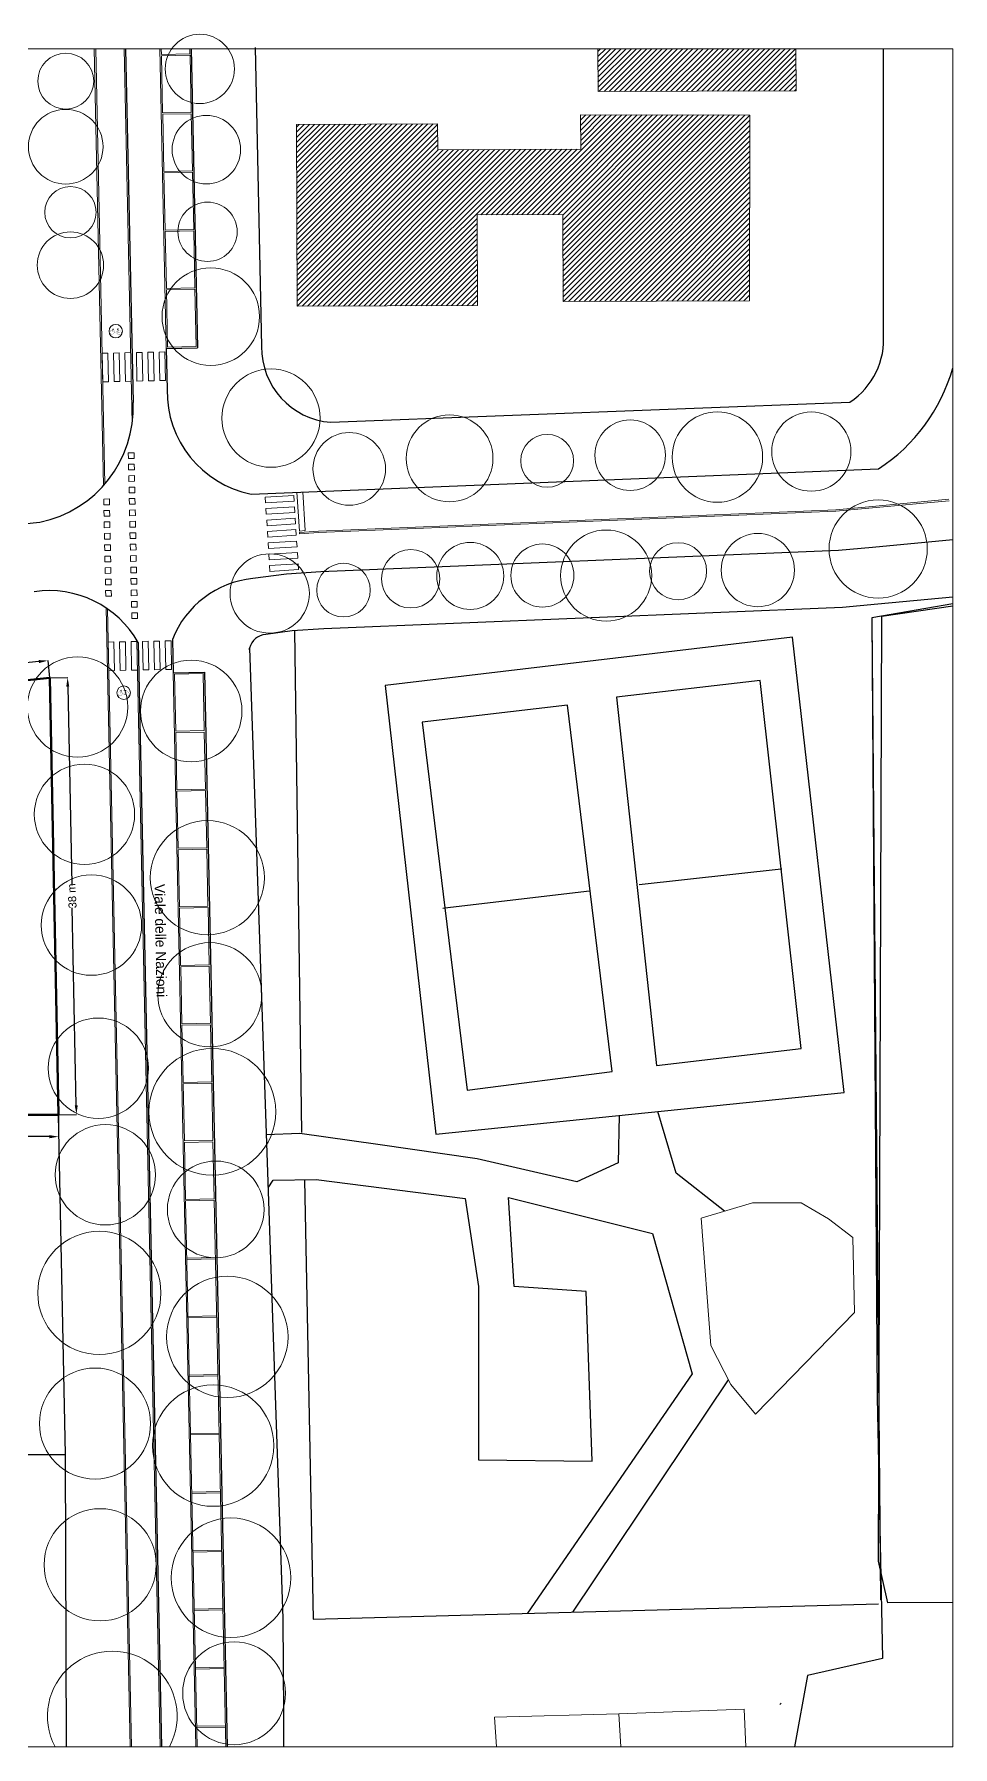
# Model space of a CAD drawing. Header units: millimetres. Extents: x 1055 to 35274, y -3049 to 16218.
# Drawn here: x 27239 to 35274, y 954 to 15931 of the extents above; entities that cross this region are included whole.
import ezdxf

# ---------------------------------------------------------------- set-up
doc = ezdxf.new("R2010")
doc.units = ezdxf.units.MM
doc.linetypes.add('-1', pattern=[0])
for name, color, linetype in [('Abbellimenti Dividenti Terreno urbano_', 252, '-1'), ('Aree scoperte ambientali_PINETA_BOSCO', 8, '-1'), ('Confine Urbanizzazioni_', 9, '-1'), ('Recinzioni_', 14, 'Continuous'), ('Strade poderali_', 84, '-1')]:
    doc.layers.add(name, color=color, linetype=linetype)
for name, color, linetype, lineweight in [('Alberi', 84, 'Continuous', 9), ('Cartiglio', 8, 'Continuous', 9), ('contorno lotto', 162, 'Continuous', 53), ('Edifici__Null__ 1_ 2_ 3_ 4_ 5_ 6_ 7_ 8_ 9_ 10_ 11_', 250, '-1', 9), ('L2_VISTA', 2, 'Continuous', 25), ('L2_VISTA_SOTTILI', 1, 'Continuous', 9), ('Quote', 8, 'Continuous', 9), ('Testo', 8, 'Continuous', 9)]:
    doc.layers.add(name, color=color, linetype=linetype, lineweight=lineweight)
doc.styles.get("Standard").update_dxf_attribs({"font": 'arial.ttf'})
doc.dimstyles.new('ISO-25', dxfattribs={"dimtxt": 70, "dimasz": 80, "dimexe": 1.25, "dimexo": 0.625, "dimtad": 1, "dimtxsty": 'Standard', "dimcen": 2.5, "dimadec": 0, "dimazin": 0, "dimtfac": 1, "dimtmove": 0, "dimatfit": 3, "dimfxl": 1, "dimarcsym": 0})

# ---------------------------------------------------------------- blocks, each defined once
blk = doc.blocks.new('*D2')
at = {"layer": 'Defpoints', "color": 0, "transparency": 16777216}
for p in [(22063, 6481), (27452, 6481), (27452, 6290)]:
    blk.add_point(p, dxfattribs=at)
at = {"layer": 'Quote', "color": 0, "lineweight": -2, "transparency": 16777216}
for p, q in [((22063, 6480), (22063, 6289)), ((27452, 6480), (27452, 6289)), ((22143, 6290), (24654, 6290)), ((27372, 6290), (24862, 6290))]:
    blk.add_line(p, q, dxfattribs=at)
at = {"layer": 'Quote', "color": 0, "transparency": 16777216}
for points in [[(22143, 6303), (22143, 6276), (22063, 6290)], [(27372, 6303), (27372, 6276), (27452, 6290)]]:
    blk.add_solid(points, dxfattribs=at)
at = {"layer": 'Quote', "color": 0, "transparency": 16777216, "insert": (24758, 6290), "char_height": 70, "attachment_point": 5, "rotation": 0.094}
blk.add_mtext('54 m', dxfattribs=at)
blk = doc.blocks.new('*D3')
at = {"layer": 'Defpoints', "color": 0, "transparency": 16777216}
for p in [(27359, 10453), (27375, 10303), (22064, 9751)]:
    blk.add_point(p, dxfattribs=at)
at = {"layer": 'Quote', "color": 0, "lineweight": -2, "transparency": 16777216}
for p, q in [((27280, 10445), (24807, 10188)), ((27375, 10304), (27359, 10455)), ((22128, 9909), (24600, 10166)), ((22064, 9751), (22048, 9902))]:
    blk.add_line(p, q, dxfattribs=at)
at = {"layer": 'Quote', "color": 0, "transparency": 16777216}
for points in [[(27278, 10458), (27281, 10432), (27359, 10453)], [(22126, 9922), (22129, 9896), (22048, 9901)]]:
    blk.add_solid(points, dxfattribs=at)
at = {"layer": 'Quote', "color": 0, "transparency": 16777216, "insert": (24704, 10177), "char_height": 70, "attachment_point": 5, "rotation": 6.0124}
blk.add_mtext('53 m', dxfattribs=at)
blk = doc.blocks.new('*D5')
at = {"layer": 'Defpoints', "color": 0, "transparency": 16777216}
for p in [(27375, 10303), (27452, 6481), (27608, 6484)]:
    blk.add_point(p, dxfattribs=at)
at = {"layer": 'Quote', "color": 0, "lineweight": -2, "transparency": 16777216}
for p, q in [((27376, 10303), (27532, 10306)), ((27532, 10226), (27567, 8499)), ((27606, 6564), (27571, 8291)), ((27453, 6481), (27609, 6484))]:
    blk.add_line(p, q, dxfattribs=at)
at = {"layer": 'Quote', "color": 0, "transparency": 16777216}
for points in [[(27545, 10227), (27519, 10226), (27530, 10306)], [(27619, 6564), (27593, 6564), (27608, 6484)]]:
    blk.add_solid(points, dxfattribs=at)
at = {"layer": 'Quote', "color": 0, "transparency": 16777216, "insert": (27569, 8395), "char_height": 70, "attachment_point": 5, "rotation": 93.3043}
blk.add_mtext('38 m', dxfattribs=at)

msp = doc.modelspace()

# ---------------------------------------------------------------- hatches: boundary and pattern name
at = {"layer": 'L2_VISTA_SOTTILI'}
h = msp.add_hatch(dxfattribs=at)
h.set_pattern_fill('LINE', color=250, scale=10, angle=45)
h.paths.add_polyline_path([(33902.446, 15804.223), (32169.742, 15804.223), (32171.011, 15430.119), (33904.021, 15436.109)])
h = msp.add_hatch(dxfattribs=at)
h.set_pattern_fill('LINE', color=250, scale=10, angle=45)
h.paths.add_polyline_path([(33498.791, 15224.949), (32018.811, 15225.949), (32019.811, 14925.949), (30768.811, 14920.949), (30767.811, 15146.949), (29531.811, 15141.949), (29537.811, 13552.949), (31115.811, 13558.949), (31112.811, 14351.939), (31861.811, 14354.949), (31864.811, 13593.949), (33495.811, 13600.949)])

# ---------------------------------------------------------------- linework, layer by layer
at = {"layer": 'Abbellimenti Dividenti Terreno urbano_', "color": 252, "linetype": '-1', "ltscale": 0.18995}
for p, q in [((32530.011, 8496.109), (33773.311, 8631.489)), ((33773.311, 8631.489), (33779.011, 8632.109)), ((30829.951, 8290.229), (32097.011, 8440.109)), ((30812.011, 8288.109), (30829.951, 8290.229)), ((31949.903, 2131.769), (33312.686, 4162.442))]:
    msp.add_line(p, q, dxfattribs=at)
for points in [[(30753.011, 6313.109), (34325.011, 6675.109), (33871.011, 10659.109), (30310.011, 10236.109)], [(33773.311, 8631.489), (33590.011, 10280.109), (32334.011, 10132.109), (32683.011, 6912.109), (33948.011, 7060.109)], [(30829.951, 8290.229), (31025.011, 6696.109), (32294.011, 6860.109), (31904.011, 10064.109), (30631.011, 9916.109)]]:
    msp.add_lwpolyline(points, close=True, dxfattribs=at)
for points in [[(32354.895, 6475.45), (32346.011, 6060.109), (31987.011, 5896.109), (31115.011, 6096.109), (30246.011, 6221.109), (29562.011, 6317.109), (29268.695, 6307.127)], [(33276.276, 5638.035), (32854.011, 5971.109), (32694.503, 6509.867)], [(29284.63, 5843.196), (29329.011, 5910.109), (29706.011, 5914.109), (31008.011, 5749.109), (31124.011, 4980.109), (31125.011, 3463.109), (32120.011, 3453.109), (32066.011, 4935.109), (31437.011, 4978.109), (31388.011, 5757.109), (32649.011, 5443.109), (32994.011, 4215.109), (31554.347, 2121.226)]]:
    msp.add_lwpolyline(points, dxfattribs=at)
at = {"layer": 'Alberi'}
for centre, radius in [((28687.159, 15628.253), 302.939), ((27514.088, 15521.29), 244.447), ((27514.088, 14947.867), 326.557), ((28744.648, 14922.1), 299.736), ((27555.055, 14374.444), 225.112), ((28754.994, 14203.63), 259.335), ((27555.055, 13912.195), 290.708), ((28783.219, 13461.783), 426.643), ((29309.998, 12573.816), 429.937), ((30871.973, 12222.145), 379.85), ((33214.929, 12233.402), 395.801), ((34037.208, 12281.535), 346.595), ((29994.642, 12130.012), 317.74), ((31725.797, 12200.439), 231.063), ((32452.192, 12249.891), 308.731), ((34621.715, 11429.788), 429.686), ((32242.074, 11197.001), 398.352), ((33568.877, 11244.896), 320.405), ((29299.045, 11040.338), 346.728), ((30532.383, 11168.729), 255.22), ((31053.243, 11193.44), 293.056), ((31684.247, 11197.328), 276.003), ((32871.512, 11235.141), 249.444), ((29944.286, 11069.818), 234.403), ((28611.97, 10012.726), 444.148), ((28753.235, 8554.933), 499.237), ((28774.854, 7531.161), 455.357), ((28796.474, 6507.39), 554.319), ((28826.508, 5653.504), 423.117), ((27808.054, 4923.364), 539.178), ((28927.82, 4538.475), 530.912), ((27770.215, 3780.848), 485.706), ((28804.161, 3587.889), 530.912), ((27815.19, 2545.237), 490.826), ((28959.38, 2431.839), 523.02), ((28987.239, 1422.146), 450.034)]:
    msp.add_circle(centre, radius, dxfattribs=at)
at = {"layer": 'Alberi', "lineweight": 5}
for centre in [(27617.378, 10047.221), (27678.162, 9108.915), (27738.945, 8139.63), (27799.729, 6888.788), (27860.512, 5956.202)]:
    msp.add_circle(centre, 438.818, dxfattribs=at)
at = {"layer": 'Alberi'}
msp.add_arc((27921.571, 1222.254), 567.539, 331.8184046, 208.1815954, dxfattribs=at)
at = {"layer": 'Aree scoperte ambientali_PINETA_BOSCO', "color": 8, "linetype": '-1', "ltscale": 0.07598}
msp.add_lwpolyline([(35274.493, 2215.219), (34705.991, 2213.379), (34623.481, 2578.679), (34655.121, 10841.092), (35274.493, 10932.379)], dxfattribs=at)
at = {"layer": 'Cartiglio'}
msp.add_lwpolyline([(14249.493, 954.223), (35274.493, 954.223), (35274.493, 15804.223), (14249.493, 15804.223)], close=True, dxfattribs=at)
at = {"layer": 'Confine Urbanizzazioni_', "color": 9, "linetype": '-1', "ltscale": 0.018995}
msp.add_lwpolyline([(35274.493, 10949.964), (34565.021, 10827.842), (34614.021, 4009.119), (34661.021, 1725.119), (34004.021, 1578.119), (33889.567, 954.223)], dxfattribs=at)
at = {"layer": 'contorno lotto'}
for p, q in [((24308.834, 9989.736), (27375.006, 10303.215)), ((27375.006, 10303.215), (27452.206, 6480.841)), ((27452.206, 6480.841), (22063.179, 6480.841)), ((27452.206, 6480.841), (22063.179, 6480.841))]:
    msp.add_line(p, q, dxfattribs=at)
at = {"layer": 'Edifici__Null__ 1_ 2_ 3_ 4_ 5_ 6_ 7_ 8_ 9_ 10_ 11_', "color": 250, "linetype": '-1', "ltscale": 0.07598}
for points in [[(33902.446, 15804.223), (33904.021, 15436.109), (32171.011, 15430.119), (32169.742, 15804.223)], [(31283.114, 954.223), (31265.191, 1212.109), (32352.191, 1242.119), (32370.089, 954.223)], [(32370.089, 954.223), (32352.191, 1242.119), (33450.191, 1283.119), (33463.192, 954.223)]]:
    msp.add_lwpolyline(points, dxfattribs=at)
for points in [[(33498.791, 15224.949), (33495.811, 13600.949), (31864.811, 13593.949), (31861.811, 14354.949), (31112.811, 14351.939), (31115.811, 13558.949), (29537.811, 13552.949), (29531.811, 15141.949), (30767.811, 15146.949), (30768.811, 14920.949), (32019.811, 14925.949), (32018.811, 15225.949)], [(34415.011, 4753.119), (33548.021, 3863.119), (33334.011, 4121.119), (33157.011, 4464.109), (33072.021, 5578.119), (33522.011, 5710.119), (33947.011, 5710.119), (34187.011, 5571.119), (34401.011, 5408.109)]]:
    msp.add_lwpolyline(points, close=True, dxfattribs=at)
at = {"layer": 'L2_VISTA'}
for p, q in [((28038.023, 15804.223), (28103.366, 12709.935)), ((28612.151, 15804.223), (28667.38, 13188.878)), ((29172.026, 15816.047), (29227.255, 13200.701)), ((28393.441, 13183.093), (28401.046, 12822.958)), ((26300.317, 11559.471), (27288.552, 11664.722)), ((28447.196, 10637.574), (28453.332, 10347.001)), ((28147.703, 10610.393), (28351.617, 954.223)), ((28727.271, 10352.786), (28925.745, 954.223))]:
    msp.add_line(p, q, dxfattribs=at)
for points in [[(34667.847, 13316.099), (34667.847, 15804.223)], [(28393.441, 13183.093), (28667.38, 13188.878)], [(28453.332, 10347.001), (28727.271, 10352.786)]]:
    msp.add_lwpolyline(points, dxfattribs=at)
at = {"layer": 'L2_VISTA', "color": 2, "linetype": '-1', "ltscale": 0.094975}
msp.add_lwpolyline([(29832.474, 12537.774), (34374.981, 12714.258)], dxfattribs=at)
at = {"layer": 'L2_VISTA', "linetype": '-1', "ltscale": 0.094975}
for points in [[(29135.589, 11909.836), (34625.155, 12130.202)], [(35274.493, 11509.273), (34572.106, 11443.819), (34274.622, 11415.757), (29744.708, 11229.745), (29446.263, 11210.615), (29152.313, 11170.55)], [(35274.493, 11007.107), (34618.781, 10946.002), (34308.381, 10916.722), (29770.961, 10730.402), (29496.081, 10712.782), (29263.501, 10681.082)], [(29123.774, 10526.538), (29122.551, 10562.169), (29414.011, 2076.239), (29418.601, 1239.369), (29419.195, 954.223)]]:
    msp.add_lwpolyline(points, dxfattribs=at)
at = {"layer": 'L2_VISTA'}
for centre, radius, start, end in [((29883.008, 13191.639), 655.815, 179.2082687, 265.5806856), ((34012.057, 13263.04), 657.933, 303.4776797, 4.6256146), ((33767.065, 13442.582), 1568.013, 303.1783722, 344.020951), ((29315.668, 12806.702), 914.766, 178.9817926, 258.6467385), ((27085.633, 12663.119), 1018.81, 281.4886084, 2.6337825), ((29234.327, 10329.132), 845.406, 95.5671245, 158.6019665), ((27367.735, 10169.334), 896.038, 29.4874469, 98.2889371), ((29270.648, 10529.618), 151.632, 92.7017107, 167.6039792)]:
    msp.add_arc(centre, radius, start, end, dxfattribs=at)
at = {"layer": 'L2_VISTA_SOTTILI'}
for p, q in [((27763.962, 15804.223), (27844.646, 11983.507)), ((27775.964, 15804.223), (27856.367, 11996.829)), ((28026.02, 15804.223), (28095.238, 12526.477)), ((28338.09, 15804.223), (28393.441, 13183.093)), ((28350.092, 15804.223), (28351.137, 15754.773)), ((28351.39, 15742.776), (28361.946, 15242.887)), ((28600.148, 15804.223), (28601.081, 15760.051)), ((28601.334, 15748.054), (28611.891, 15248.166)), ((28362.2, 15230.89), (28372.756, 14731.002)), ((28612.144, 15236.168), (28622.7, 14736.28)), ((28373.009, 14719.004), (28383.566, 14219.116)), ((28622.954, 14724.282), (28633.51, 14224.394)), ((28383.819, 14207.118), (28394.376, 13707.23)), ((28633.763, 14212.397), (28644.32, 13712.508)), ((28394.629, 13695.232), (28405.185, 13195.344)), ((28644.573, 13700.511), (28655.13, 13200.622)), ((27832.2, 13141.235), (27837.478, 12891.29)), ((27882.189, 13142.29), (27887.467, 12892.346)), ((27932.178, 13143.346), (27937.456, 12893.402)), ((27982.167, 13144.401), (27987.445, 12894.457)), ((28032.155, 13145.457), (28037.434, 12895.513)), ((28132.133, 13147.568), (28137.411, 12897.624)), ((28182.122, 13148.624), (28187.4, 12898.68)), ((28232.111, 13149.68), (28237.389, 12899.735)), ((28282.1, 13150.735), (28287.378, 12900.791)), ((28332.088, 13151.791), (28337.367, 12901.847)), ((28382.077, 13152.847), (28387.356, 12902.902)), ((28061.468, 12270.268), (28062.524, 12220.279)), ((28063.58, 12170.29), (28064.635, 12120.301)), ((28111.457, 12271.323), (28112.513, 12221.334)), ((28113.568, 12171.346), (28114.624, 12121.357)), ((28065.691, 12070.312), (28066.746, 12020.323)), ((28115.68, 12071.368), (28116.735, 12021.379)), ((27845.963, 11865.628), (27847.019, 11815.639)), ((27895.952, 11866.683), (27897.008, 11816.694)), ((28067.802, 11970.335), (28068.858, 11920.346)), ((28069.913, 11870.357), (28070.969, 11820.368)), ((28117.791, 11971.39), (28118.847, 11921.401)), ((28119.902, 11871.412), (28120.958, 11821.424)), ((29259.229, 11882.395), (29508.717, 11898.387)), ((29262.428, 11832.497), (29511.916, 11848.489)), ((27848.075, 11765.65), (27849.13, 11715.661)), ((27898.063, 11766.706), (27899.119, 11716.717)), ((28072.025, 11770.379), (28073.08, 11720.39)), ((28122.014, 11771.435), (28123.069, 11721.446)), ((29265.626, 11782.6), (29515.114, 11798.592)), ((29268.825, 11732.702), (29518.313, 11748.694)), ((29272.023, 11682.804), (29521.511, 11698.797)), ((27850.186, 11665.672), (27851.242, 11615.683)), ((27852.297, 11565.694), (27853.353, 11515.706)), ((27900.175, 11666.728), (27901.23, 11616.739)), ((27902.286, 11566.75), (27903.342, 11516.761)), ((28074.136, 11670.401), (28075.192, 11620.413)), ((28076.247, 11570.424), (28077.303, 11520.435)), ((28124.125, 11671.457), (28125.18, 11621.468)), ((28126.236, 11571.479), (28127.292, 11521.49)), ((29275.222, 11632.907), (29524.71, 11648.899)), ((29278.42, 11583.009), (29527.908, 11599.002)), ((29281.619, 11533.112), (29531.107, 11549.104)), ((27854.408, 11465.717), (27855.464, 11415.728)), ((27904.397, 11466.772), (27905.453, 11416.784)), ((28078.359, 11470.446), (28079.414, 11420.457)), ((28128.347, 11471.502), (28129.403, 11421.513)), ((29284.817, 11483.214), (29534.305, 11499.206)), ((29288.016, 11433.316), (29537.504, 11449.309)), ((29291.214, 11383.419), (29540.702, 11399.411)), ((27856.52, 11365.739), (27857.575, 11315.75)), ((27858.631, 11265.761), (27859.687, 11215.772)), ((27906.509, 11366.795), (27907.564, 11316.806)), ((27908.62, 11266.817), (27909.675, 11216.828)), ((28080.47, 11370.468), (28081.525, 11320.479)), ((28082.581, 11270.491), (28083.637, 11220.502)), ((28130.459, 11371.524), (28131.514, 11321.535)), ((28132.57, 11271.546), (28133.626, 11221.557)), ((29294.413, 11333.521), (29543.901, 11349.514)), ((29297.611, 11283.624), (29547.099, 11299.616)), ((29300.81, 11233.726), (29550.297, 11249.718)), ((27860.742, 11165.784), (27861.798, 11115.795)), ((27910.731, 11166.839), (27911.787, 11116.85)), ((28084.692, 11170.513), (28085.748, 11120.524)), ((28134.681, 11171.569), (28135.737, 11121.58)), ((27862.854, 11065.806), (27863.909, 11015.817)), ((27912.842, 11066.862), (27913.898, 11016.873)), ((28086.804, 11070.535), (28087.859, 11020.546)), ((28088.915, 10970.557), (28089.971, 10920.569)), ((28136.792, 11071.591), (28137.848, 11021.602)), ((28138.904, 10971.613), (28139.959, 10921.624)), ((27867.228, 10914.129), (28077.556, 954.223)), ((27879.404, 10905.945), (28089.559, 954.223)), ((28091.026, 10870.58), (28092.082, 10820.591)), ((28141.015, 10871.635), (28142.071, 10821.647)), ((27885.546, 10615.073), (27890.824, 10365.129)), ((27935.535, 10616.129), (27940.813, 10366.184)), ((27985.524, 10617.184), (27990.802, 10367.24)), ((28035.513, 10618.24), (28040.791, 10368.296)), ((28085.502, 10619.295), (28090.78, 10369.351)), ((28135.49, 10620.351), (28339.615, 954.223)), ((28185.479, 10621.407), (28190.757, 10371.462)), ((28235.468, 10622.462), (28240.746, 10372.518)), ((28285.457, 10623.518), (28290.735, 10373.574)), ((28335.446, 10624.574), (28340.724, 10374.629)), ((28385.435, 10625.629), (28390.713, 10375.685)), ((28435.424, 10626.685), (28440.702, 10376.741)), ((28453.332, 10347.001), (28651.684, 954.223)), ((28465.583, 10335.257), (28476.139, 9835.368)), ((28715.527, 10340.535), (28726.084, 9840.646)), ((28476.393, 9823.371), (28486.949, 9323.482)), ((28726.337, 9828.649), (28736.894, 9328.76)), ((28487.203, 9311.485), (28497.759, 8811.596)), ((28737.147, 9316.763), (28747.703, 8816.875)), ((28498.012, 8799.599), (28508.569, 8299.711)), ((28747.957, 8804.877), (28758.513, 8304.989)), ((28508.822, 8287.713), (28519.378, 7787.825)), ((28758.766, 8292.991), (28769.323, 7793.103)), ((28519.632, 7775.827), (28530.188, 7275.939)), ((28769.576, 7781.106), (28780.132, 7281.217)), ((28530.442, 7263.941), (28540.998, 6764.053)), ((28780.386, 7269.22), (28790.942, 6769.331)), ((28541.251, 6752.056), (28551.808, 6252.167)), ((28791.196, 6757.334), (28801.752, 6257.445)), ((28552.061, 6240.17), (28562.617, 5740.281)), ((28802.005, 6245.448), (28812.562, 5745.559)), ((28562.871, 5728.284), (28663.687, 954.223)), ((28812.815, 5733.562), (28913.743, 954.223))]:
    msp.add_line(p, q, dxfattribs=at)
for points in [[(28351.137, 15754.773), (28601.081, 15760.051)], [(28351.39, 15742.776), (28601.334, 15748.054)], [(28361.946, 15242.887), (28611.891, 15248.166)], [(28362.2, 15230.89), (28612.144, 15236.168)], [(28372.756, 14731.002), (28622.7, 14736.28)], [(28373.009, 14719.004), (28622.954, 14724.282)], [(28383.566, 14219.116), (28633.51, 14224.394)], [(28383.819, 14207.118), (28633.763, 14212.397)], [(28394.376, 13707.23), (28644.32, 13712.508)], [(28394.629, 13695.232), (28644.573, 13700.511)], [(28405.185, 13195.344), (28655.13, 13200.622)], [(27832.2, 13141.235), (27882.189, 13142.29)], [(27932.178, 13143.346), (27982.167, 13144.401)], [(28032.155, 13145.457), (28082.144, 13146.513)], [(28132.133, 13147.568), (28182.122, 13148.624)], [(28232.111, 13149.68), (28282.1, 13150.735)], [(28332.088, 13151.791), (28382.077, 13152.847)], [(27837.478, 12891.29), (27887.467, 12892.346)], [(27937.456, 12893.402), (27987.445, 12894.457)], [(28037.434, 12895.513), (28087.422, 12896.568)], [(28137.411, 12897.624), (28187.4, 12898.68)], [(28237.389, 12899.735), (28287.378, 12900.791)], [(28337.367, 12901.847), (28387.356, 12902.902)], [(28061.468, 12270.268), (28111.457, 12271.323)], [(28062.524, 12220.279), (28112.513, 12221.334)], [(28063.58, 12170.29), (28113.568, 12171.346)], [(28064.635, 12120.301), (28114.624, 12121.357)], [(28065.691, 12070.312), (28115.68, 12071.368)], [(28066.746, 12020.323), (28116.735, 12021.379)], [(27845.963, 11865.628), (27895.952, 11866.683)], [(28067.802, 11970.335), (28117.791, 11971.39)], [(28068.858, 11920.346), (28118.847, 11921.401)], [(28069.913, 11870.357), (28119.902, 11871.412)], [(29262.428, 11832.497), (29259.229, 11882.395)], [(29511.916, 11848.489), (29508.717, 11898.387)], [(29558.766, 11586.582), (29537.012, 11925.951)], [(29608.663, 11589.78), (29586.986, 11927.957)], [(27847.019, 11815.639), (27897.008, 11816.694)], [(27848.075, 11765.65), (27898.063, 11766.706)], [(27849.13, 11715.661), (27899.119, 11716.717)], [(28070.969, 11820.368), (28120.958, 11821.424)], [(28072.025, 11770.379), (28122.014, 11771.435)], [(28073.08, 11720.39), (28123.069, 11721.446)], [(29268.825, 11732.702), (29265.626, 11782.6)], [(29275.222, 11632.907), (29272.023, 11682.804)], [(29518.313, 11748.694), (29515.114, 11798.592)], [(29524.71, 11648.899), (29521.511, 11698.797)], [(27850.186, 11665.672), (27900.175, 11666.728)], [(27851.242, 11615.683), (27901.23, 11616.739)], [(27852.297, 11565.694), (27902.286, 11566.75)], [(28074.136, 11670.401), (28124.125, 11671.457)], [(28075.192, 11620.413), (28125.18, 11621.468)], [(28076.247, 11570.424), (28126.236, 11571.479)], [(29281.619, 11533.112), (29278.42, 11583.009)], [(29531.107, 11549.104), (29527.908, 11599.002)], [(29560.301, 11562.631), (29559.534, 11574.606)], [(27853.353, 11515.706), (27903.342, 11516.761)], [(27854.408, 11465.717), (27904.397, 11466.772)], [(27855.464, 11415.728), (27905.453, 11416.784)], [(28077.303, 11520.435), (28127.292, 11521.49)], [(28078.359, 11470.446), (28128.347, 11471.502)], [(28079.414, 11420.457), (28129.403, 11421.513)], [(29288.016, 11433.316), (29284.817, 11483.214)], [(29294.413, 11333.521), (29291.214, 11383.419)], [(29537.504, 11449.309), (29534.305, 11499.206)], [(29543.901, 11349.514), (29540.702, 11399.411)], [(27856.52, 11365.739), (27906.509, 11366.795)], [(27857.575, 11315.75), (27907.564, 11316.806)], [(27858.631, 11265.761), (27908.62, 11266.817)], [(28080.47, 11370.468), (28130.459, 11371.524)], [(28081.525, 11320.479), (28131.514, 11321.535)], [(28082.581, 11270.491), (28132.57, 11271.546)], [(29300.81, 11233.726), (29297.611, 11283.624)], [(29550.297, 11249.718), (29547.099, 11299.616)], [(27859.687, 11215.772), (27909.675, 11216.828)], [(27860.742, 11165.784), (27910.731, 11166.839)], [(27861.798, 11115.795), (27911.787, 11116.85)], [(28083.637, 11220.502), (28133.626, 11221.557)], [(28084.692, 11170.513), (28134.681, 11171.569)], [(28085.748, 11120.524), (28135.737, 11121.58)], [(27862.854, 11065.806), (27912.842, 11066.862)], [(27863.909, 11015.817), (27913.898, 11016.873)], [(28086.804, 11070.535), (28136.792, 11071.591)], [(28087.859, 11020.546), (28137.848, 11021.602)], [(28088.915, 10970.557), (28138.904, 10971.613)], [(28089.971, 10920.569), (28139.959, 10921.624)], [(28091.026, 10870.58), (28141.015, 10871.635)], [(28092.082, 10820.591), (28142.071, 10821.647)], [(27885.546, 10615.073), (27935.535, 10616.129)], [(27985.524, 10617.184), (28035.513, 10618.24)], [(28085.502, 10619.295), (28135.49, 10620.351)], [(28185.479, 10621.407), (28235.468, 10622.462)], [(28285.457, 10623.518), (28335.446, 10624.574)], [(28385.435, 10625.629), (28435.424, 10626.685)], [(27890.824, 10365.129), (27940.813, 10366.184)], [(27990.802, 10367.24), (28040.791, 10368.296)], [(28090.78, 10369.351), (28140.769, 10370.407)], [(28190.757, 10371.462), (28240.746, 10372.518)], [(28290.735, 10373.574), (28340.724, 10374.629)], [(28390.713, 10375.685), (28440.702, 10376.741)], [(28465.583, 10335.257), (28715.527, 10340.535)], [(28476.139, 9835.368), (28726.084, 9840.646)], [(28476.393, 9823.371), (28726.337, 9828.649)], [(28486.949, 9323.482), (28736.894, 9328.76)], [(28487.203, 9311.485), (28737.147, 9316.763)], [(28497.759, 8811.596), (28747.703, 8816.875)], [(28498.012, 8799.599), (28747.957, 8804.877)], [(28508.569, 8299.711), (28758.513, 8304.989)], [(28508.822, 8287.713), (28758.766, 8292.991)], [(28519.378, 7787.825), (28769.323, 7793.103)], [(28519.632, 7775.827), (28769.576, 7781.106)], [(28530.188, 7275.939), (28780.132, 7281.217)], [(28530.442, 7263.941), (28780.386, 7269.22)], [(28540.998, 6764.053), (28790.942, 6769.331)], [(28541.251, 6752.056), (28791.196, 6757.334)], [(28551.808, 6252.167), (28801.752, 6257.445)], [(28552.061, 6240.17), (28802.005, 6245.448)], [(28562.617, 5740.281), (28812.562, 5745.559)], [(28562.871, 5728.284), (28812.815, 5733.562)], [(28573.427, 5228.395), (28823.371, 5233.673)], [(28573.681, 5216.398), (28823.625, 5221.676)], [(28584.237, 4716.509), (28834.181, 4721.788)], [(28584.49, 4704.512), (28834.435, 4709.79)], [(28595.047, 4204.624), (28844.991, 4209.902)], [(28595.3, 4192.626), (28845.244, 4197.904)], [(28605.856, 3692.738), (28855.801, 3698.016)], [(28606.11, 3680.74), (28856.054, 3686.019)], [(28616.666, 3180.852), (28866.61, 3186.13)], [(28616.919, 3168.854), (28866.864, 3174.133)], [(28627.476, 2668.966), (28877.42, 2674.244)], [(28627.729, 2656.969), (28877.673, 2662.247)], [(28638.286, 2157.08), (28888.23, 2162.358)], [(28638.539, 2145.083), (28888.483, 2150.361)], [(28649.095, 1645.194), (28899.04, 1650.472)], [(28649.349, 1633.197), (28899.293, 1638.475)], [(28659.905, 1133.308), (28909.849, 1138.586)], [(28660.158, 1121.311), (28910.103, 1126.589)]]:
    msp.add_lwpolyline(points, dxfattribs=at)
at = {"layer": 'L2_VISTA_SOTTILI', "linetype": 'Continuous', "const_width": 1.479}
for points in [[(27901.016, 13326.136, 1), (27937.961, 13324.784, 1)], [(27962.586, 13323.884, 1), (27999.531, 13322.533, 1)], [(27970.877, 10164.293, 1), (28007.822, 10162.942, 1)], [(28032.447, 10162.041, 1), (28069.392, 10160.69, 1)]]:
    msp.add_lwpolyline(points, format="xyb", close=True, dxfattribs=at)
at = {"layer": 'L2_VISTA_SOTTILI', "linetype": 'Continuous', "const_width": 1.183}
for points in [[(27918.599, 13325.286), (27922.366, 13331.166, 0.177266493), (27930.525, 13353.585), (27931.282, 13358.205, -0.681499191), (27937.438, 13359.528, 0.494374723)], [(27988.46, 10163.443), (27992.227, 10169.323, 0.177266493), (28000.386, 10191.743), (28001.143, 10196.362, -0.681499191), (28007.299, 10197.686, 0.494374723)]]:
    msp.add_lwpolyline(points, format="xyb", dxfattribs=at)
at = {"layer": 'L2_VISTA_SOTTILI', "linetype": 'Continuous'}
for points, format in [([(27929.611, 13350.727), (27929.667, 13352.274, 0.353569076), (27926.46, 13353.114), (27926.347, 13350.021, 0.261487915), (27929.611, 13350.727)], "xyb"), ([(27984.153, 13320.542, 0.887, 2.366, 0), (27953.038, 13317.807, 2.366, 2.366, 0)], "xyseb"), ([(27999.472, 10188.885), (27999.528, 10190.432, 0.353569076), (27996.322, 10191.272), (27996.209, 10188.178, 0.261487915), (27999.472, 10188.885)], "xyb"), ([(28054.014, 10158.699, 0.887, 2.366, 0), (28022.899, 10155.964, 2.366, 2.366, 0)], "xyseb")]:
    msp.add_lwpolyline(points, format=format, dxfattribs=at)
at = {"layer": 'L2_VISTA_SOTTILI', "linetype": 'Continuous', "const_width": 0.887}
for points in [[(27930.073, 13351.719), (27969.558, 13350.536), (27953.038, 13317.807), (27930.073, 13351.719)], [(27969.558, 13350.536), (27984.153, 13320.542)], [(27999.934, 10189.877), (28039.419, 10188.693), (28022.899, 10155.964), (27999.934, 10189.877)], [(28039.419, 10188.693), (28054.014, 10158.699)]]:
    msp.add_lwpolyline(points, dxfattribs=at)
at = {"layer": 'L2_VISTA_SOTTILI', "linetype": 'Continuous'}
for points in [[(27964.316, 13352.782), (27974.163, 13354.71), (27974.08, 13352.424)], [(28034.177, 10190.939), (28044.024, 10192.868), (28043.941, 10190.582)]]:
    msp.add_lwpolyline(points, close=True, dxfattribs=at)
at = {"layer": 'L2_VISTA_SOTTILI', "linetype": '-1', "ltscale": 0.094975}
for points in [[(35241.461, 11863.737), (34538.873, 11798.264), (34250.585, 11771.07), (29726.016, 11585.278), (29559.534, 11574.606)], [(35242.574, 11851.789), (34539.994, 11786.317), (34251.395, 11759.093), (29726.646, 11573.294), (29560.301, 11562.631)], [(29608.663, 11589.78), (29558.766, 11586.582)]]:
    msp.add_lwpolyline(points, dxfattribs=at)
at = {"layer": 'L2_VISTA_SOTTILI', "linetype": 'Continuous'}
for centre in [(27951.752, 13334.378), (28021.613, 10172.536)]:
    msp.add_circle(centre, 59.152, dxfattribs=at)
at = {"layer": 'Recinzioni_', "color": 14, "linetype": '-1', "ltscale": 0.18995}
for p, q in [((34646.014, 2239.111), (34569.009, 10795.83)), ((29514.352, 10713.953), (29578.014, 6325.108)), ((29603.109, 5913.017), (29680.011, 2071.111)), ((29680.011, 2071.111), (34626.014, 2203.111))]:
    msp.add_line(p, q, dxfattribs=at)
at = {"layer": 'Recinzioni_', "linetype": '-1', "ltscale": 0.094975}
msp.add_line((27512.206, 3510.106), (27452.206, 6480.841), dxfattribs=at)
at = {"layer": 'Recinzioni_'}
msp.add_lwpolyline([(24869.009, 3510.106), (27512.206, 3510.106)], dxfattribs=at)
at = {"layer": 'Recinzioni_', "color": 14, "linetype": '-1', "ltscale": 0.18995}
msp.add_lwpolyline([(27521.564, 954.223), (27512.206, 3510.106)], dxfattribs=at)
at = {"layer": 'Strade poderali_', "color": 84, "linetype": '-1', "ltscale": 0.18995}
msp.add_line((33773.001, 1336.109), (33763.001, 1325.109), dxfattribs=at)

# ---------------------------------------------------------------- texts
at = {"layer": 'Testo', "insert": (28380.023, 8500.689), "char_height": 90, "attachment_point": 1, "rotation": 271.0815601}
msp.add_mtext_dynamic_manual_height_columns('{\\fAntipasto Pro|b0|i0|c0|p0;Viale delle Nazioni}', width=3653.82407, gutter_width=1, heights=[0], dxfattribs=at)

# ---------------------------------------------------------------- dimensions: what is measured, and where the dimension line sits
at = {"layer": 'Quote'}
dim = msp.add_aligned_dim(p1=(22063.572, 9750.608), p2=(27375.006, 10303.215), distance=150.917, text='53 m', dimstyle='ISO-25', dxfattribs=at)
dim.commit()
dim.dimension.update_dxf_attribs({"geometry": '*D3', "text_midpoint": (24703.672, 10177.019), "text_rotation": 6.0123604})
dim = msp.add_aligned_dim(p1=(27375.006, 10303.215), p2=(27452.206, 6480.841), distance=155.341, text='38 m', dimstyle='ISO-25', override={"dimfxlon": 0}, dxfattribs=at)
dim.commit()
dim.dimension.update_dxf_attribs({"geometry": '*D5', "text_midpoint": (27568.916, 8395.165), "text_rotation": 93.3042689})
dim = msp.add_linear_dim(base=(27452.206, 6289.833), p1=(22063.179, 6480.841), p2=(27452.206, 6480.841), text='54 m', dimstyle='ISO-25', dxfattribs=at)
dim.commit()
dim.dimension.update_dxf_attribs({"geometry": '*D2', "text_midpoint": (24757.693, 6289.833), "text_rotation": 0.0940421})

doc.saveas('drawing.dxf')
